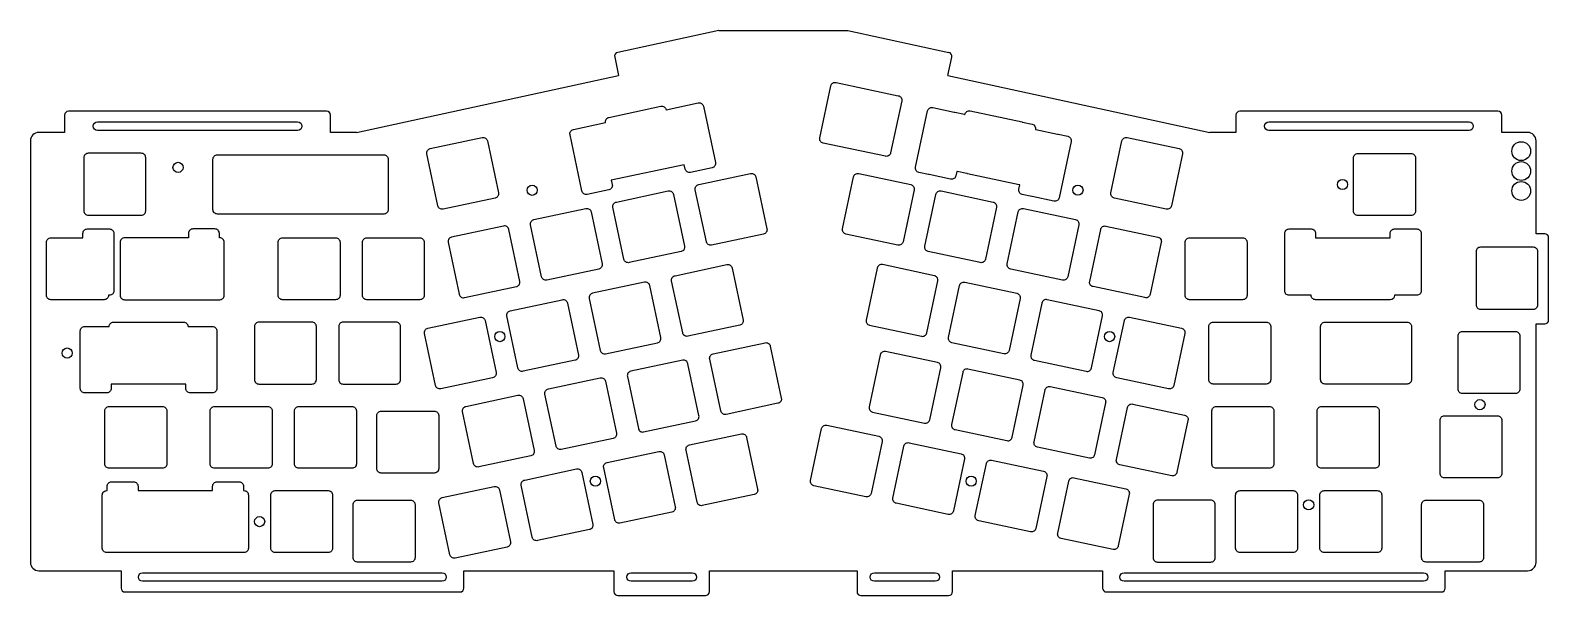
# Model space of a CAD drawing. Header units: millimetres. Extents: x -178 to 165, y -88 to 39.
import ezdxf

# ---------------------------------------------------------------- set-up
doc = ezdxf.new("R2010")
doc.units = ezdxf.units.MM
doc.layers.get('0').update_dxf_attribs({"linetype": 'CONTINUOUS'})

msp = doc.modelspace()

# ---------------------------------------------------------------- linework, layer by layer
for p, q in [((-22.38, 39.33), (-45.22, 34.37)), ((-22.38, 39.33), (6.82, 39.33)), ((6.82, 39.33), (29.65, 34.37)), ((-45.9, 33.3), (-45.01, 29.16)), ((29.44, 29.16), (30.34, 33.3)), ((-104.28, 16.27), (-45.01, 29.16)), ((29.44, 29.16), (88.72, 16.23)), ((-111.06, 21.07), (-169.43, 21.07)), ((153.87, 21.07), (95.5, 21.07)), ((-170.33, 20.17), (-170.33, 16.27)), ((-162.89, 18.66), (-117.6, 18.66)), ((-110.16, 16.27), (-110.16, 20.17)), ((94.6, 20.17), (94.6, 16.27)), ((102.04, 18.66), (147.33, 18.66)), ((154.77, 16.27), (154.77, 20.17)), ((-178.06, 14.37), (-178.06, -80.89)), ((-170.33, 16.27), (-176.16, 16.27)), ((-117.6, 16.72), (-162.89, 16.72)), ((-104.28, 16.27), (-110.16, 16.27)), ((88.72, 16.27), (88.72, 16.23)), ((94.6, 16.27), (88.72, 16.27)), ((147.33, 16.72), (102.04, 16.72)), ((160.59, 16.27), (154.77, 16.27)), ((162.49, -6.64), (162.49, 14.37)), ((164.44, -6.64), (162.49, -6.64)), ((165.34, -26.09), (165.34, -7.54)), ((162.49, -80.89), (162.49, -26.99)), ((162.49, -26.99), (164.44, -26.99)), ((-176.16, -82.79), (-157.52, -82.79)), ((-157.52, -82.79), (-157.52, -86.69)), ((-152.66, -83.24), (-84.95, -83.24)), ((-84.95, -85.18), (-152.66, -85.18)), ((-80, -86.69), (-80, -82.79)), ((-80, -82.79), (-46.07, -82.79)), ((-46.07, -82.79), (-46.07, -87.51)), ((-42.15, -83.24), (-28.39, -83.24)), ((-28.39, -85.18), (-42.15, -85.18)), ((-24.47, -87.51), (-24.47, -82.79)), ((-24.47, -82.79), (8.91, -82.79)), ((8.91, -82.79), (8.91, -87.51)), ((12.83, -83.24), (26.59, -83.24)), ((26.59, -85.18), (12.83, -85.18)), ((30.51, -87.51), (30.51, -82.79)), ((30.51, -82.79), (64.44, -82.79)), ((64.44, -82.79), (64.44, -86.69)), ((69.34, -83.24), (137.05, -83.24)), ((137.05, -85.18), (69.34, -85.18)), ((141.96, -86.69), (141.96, -82.79)), ((141.96, -82.79), (160.59, -82.79)), ((-156.62, -87.59), (-80.9, -87.59)), ((-45.17, -88.41), (-25.37, -88.41)), ((9.81, -88.41), (29.61, -88.41)), ((65.34, -87.59), (141.06, -87.59))]:
    msp.add_line(p, q)
for points in [[(19.01, 23.39), (16.51, 11.65, -0.414214), (15.33, 10.88), (1.26, 13.87, -0.414214), (0.49, 15.06), (2.99, 26.8, -0.414214), (4.17, 27.57), (18.24, 24.58, -0.414214)], [(-25.8, 22.17), (-23.1, 9.46, -0.414214), (-23.87, 8.27), (-28.76, 7.23, -0.414214), (-29.95, 8), (-30.15, 8.98), (-46.66, 5.47), (-46.45, 4.49, -0.414214), (-47.22, 3.31), (-52.11, 2.27, -0.414214), (-53.3, 3.04), (-56, 15.75, -0.414214), (-55.23, 16.94), (-47.96, 18.49, -0.414214), (-47.19, 19.67), (-35.45, 22.17, -0.414214), (-34.26, 21.4), (-26.99, 22.94, -0.414214)], [(22.91, 7.23, -0.414214), (22.14, 8.42), (24.85, 21.13, -0.414214), (26.03, 21.9), (30.92, 20.86, -0.029842), (31.04, 20.83), (33.21, 20.37, -0.024893), (33.3, 20.35), (33.31, 20.36, -0.414214), (34.49, 21.13), (46.23, 18.63, -0.024024), (46.32, 18.61), (48.52, 18.14, -0.41417), (49.29, 16.95, -0.023636), (49.39, 16.94), (54.28, 15.9, -0.029842), (54.39, 15.87), (56.56, 15.41, -0.414214), (57.33, 14.22), (54.63, 1.5, -0.414214), (53.44, 0.73), (48.55, 1.77, -0.029842), (48.44, 1.81), (46.27, 2.27, -0.414214), (45.5, 3.45), (45.7, 4.43, -0.023636), (45.61, 4.45), (33.87, 6.94, -0.024024), (33.78, 6.97), (31.58, 7.43, -0.024893), (31.49, 7.46), (31.28, 6.47, -0.414214), (30.09, 5.7), (25.2, 6.74, -0.029842), (25.08, 6.77)], [(-74.67, 14.34), (-72.18, 2.6, -0.414214), (-72.95, 1.41), (-84.69, -1.08, -0.414214), (-85.87, -0.31), (-88.37, 11.43, -0.414214), (-87.6, 12.61), (-75.86, 15.11, -0.414214)], [(80.04, -0.31, -0.414214), (78.85, -1.08), (67.11, 1.41, -0.414214), (66.34, 2.6), (68.84, 14.34, -0.414214), (70.02, 15.11), (81.76, 12.61, -0.414214), (82.53, 11.43)], [(-165.96, 10.56), (-165.96, -1.44, 0.414214), (-164.96, -2.44), (-152.96, -2.44, 0.414214), (-151.96, -1.44), (-151.96, 10.56, 0.414214), (-152.96, 11.56), (-164.96, 11.56, 0.414214)], [(-98.11, -2.17), (-135.76, -2.17, -0.414214), (-136.76, -1.17), (-136.76, 10.22, -0.414214), (-135.76, 11.22), (-98.11, 11.22, -0.414214), (-97.11, 10.22), (-97.11, -1.17, -0.414214)], [(134.22, 11.51, -0.414214), (135.22, 10.51), (135.22, -1.49, -0.414214), (134.22, -2.49), (122.22, -2.49, -0.414214), (121.22, -1.49), (121.22, 10.51, -0.414214), (122.22, 11.51)], [(-15.15, 7, -0.414214), (-13.96, 6.23), (-11.47, -5.51, -0.414214), (-12.24, -6.69), (-23.98, -9.19, -0.414214), (-25.16, -8.42), (-27.66, 3.32, -0.414214), (-26.89, 4.5)], [(21.05, 4.5, -0.414214), (21.82, 3.32), (19.32, -8.42, -0.414214), (18.14, -9.19), (6.4, -6.69, -0.414214), (5.63, -5.51), (8.13, 6.23, -0.414214), (9.31, 7)], [(-32.6, 2.27), (-30.1, -9.47, -0.414214), (-30.87, -10.66), (-42.61, -13.15, -0.414214), (-43.8, -12.38), (-46.29, -0.64, -0.414214), (-45.52, 0.54), (-33.78, 3.04, -0.414214)], [(25.03, -10.66, -0.414214), (24.26, -9.47), (26.76, 2.27, -0.414214), (27.95, 3.04), (39.68, 0.54, -0.414214), (40.45, -0.64), (37.96, -12.38, -0.414214), (36.77, -13.15)], [(-61.24, -17.11, -0.414214), (-62.43, -16.34), (-64.92, -4.6, -0.414214), (-64.15, -3.42), (-52.42, -0.92, -0.414214), (-51.23, -1.69), (-48.74, -13.43, -0.414214), (-49.51, -14.62)], [(45.39, -1.69, -0.414214), (46.58, -0.92), (58.32, -3.42, -0.414214), (59.09, -4.6), (56.59, -16.34, -0.414214), (55.41, -17.11), (43.67, -14.62, -0.414214), (42.9, -13.43)], [(-166.17, -7.54), (-166.17, -6.54, -0.414214), (-165.17, -5.54), (-160.17, -5.54, -0.414214), (-159.17, -6.54), (-159.17, -19.54, -0.414214), (-160.17, -20.54), (-160.4, -20.54, -0.414214), (-161.4, -21.54), (-173.4, -21.54, -0.414214), (-174.4, -20.54), (-174.4, -8.54, -0.414214), (-173.4, -7.54)], [(-157.73, -8.54), (-157.73, -20.54, 0.414214), (-156.73, -21.54), (-135.21, -21.54, 0.414214), (-134.21, -20.54), (-134.21, -8.54, 0.414214), (-135.21, -7.54), (-135.3, -7.54), (-135.3, -6.54, 0.414214), (-136.3, -5.54), (-141.3, -5.54, 0.414214), (-142.3, -6.54), (-142.3, -7.54), (-156.73, -7.54, 0.414214)], [(-79.88, -21.07), (-68.14, -18.58, 0.414214), (-67.37, -17.39), (-69.86, -5.65, 0.414214), (-71.05, -4.88), (-82.79, -7.38, 0.414214), (-83.56, -8.56), (-81.06, -20.3, 0.414214)], [(77.72, -8.56), (75.23, -20.3, -0.414214), (74.04, -21.07), (62.3, -18.58, -0.414214), (61.53, -17.39), (64.03, -5.65, -0.414214), (65.21, -4.88), (76.95, -7.38, -0.414214)], [(136.51, -19.54, -0.414214), (135.51, -20.54), (130.51, -20.54), (130.51, -20.54, -0.414213), (129.51, -21.54), (112.64, -21.54, -0.414214), (111.64, -20.54), (111.64, -20.54), (106.64, -20.54, -0.414214), (105.64, -19.54), (105.64, -6.54, -0.414214), (106.64, -5.54), (111.64, -5.54, -0.414214), (112.64, -6.54), (112.64, -7.54), (129.51, -7.54), (129.51, -6.54, -0.414214), (130.51, -5.54), (135.51, -5.54, -0.414214), (136.51, -6.54)], [(-121.01, -21.54, -0.414214), (-122.01, -20.54), (-122.01, -8.54, -0.414214), (-121.01, -7.54), (-109.01, -7.54, -0.414214), (-108.01, -8.54), (-108.01, -20.54, -0.414214), (-109.01, -21.54)], [(-101.96, -7.54), (-89.96, -7.54, -0.414214), (-88.96, -8.54), (-88.96, -20.54, -0.414214), (-89.96, -21.54), (-101.96, -21.54, -0.414214), (-102.96, -20.54), (-102.96, -8.54, -0.414214)], [(84.13, -21.54, -0.414214), (83.13, -20.54), (83.13, -8.54, -0.414214), (84.13, -7.54), (96.13, -7.54, -0.414214), (97.13, -8.54), (97.13, -20.54, -0.414214), (96.13, -21.54)], [(162.91, -22.68), (162.91, -10.68, 0.414214), (161.91, -9.68), (149.91, -9.68, 0.414214), (148.91, -10.68), (148.91, -22.68, 0.414214), (149.91, -23.68), (161.91, -23.68, 0.414214)], [(-19.32, -14.38), (-16.83, -26.12, -0.414214), (-17.6, -27.3), (-29.34, -29.8, -0.414214), (-30.52, -29.03), (-33.02, -17.29, -0.414214), (-32.25, -16.11), (-20.51, -13.61, -0.414214)], [(11.75, -27.3), (23.49, -29.8, 0.414214), (24.67, -29.03), (27.17, -17.29, 0.414214), (26.4, -16.11), (14.66, -13.61, 0.414214), (13.48, -14.38), (10.98, -26.12, 0.414214)], [(-51.65, -21.25), (-49.16, -32.99, 0.414214), (-47.97, -33.76), (-36.23, -31.27, 0.414214), (-35.46, -30.08), (-37.96, -18.34, 0.414214), (-39.14, -17.57), (-50.88, -20.07, 0.414214)], [(30.38, -31.27, -0.414214), (29.61, -30.08), (32.11, -18.34, -0.414214), (33.3, -17.57), (45.03, -20.07, -0.414214), (45.8, -21.25), (43.31, -32.99, -0.414214), (42.12, -33.76)], [(-57.78, -21.53, -0.414214), (-56.59, -22.3), (-54.1, -34.04, -0.414214), (-54.87, -35.23), (-66.6, -37.72, -0.414214), (-67.79, -36.95), (-70.28, -25.21, -0.414214), (-69.51, -24.03)], [(50.74, -22.3), (48.25, -34.04, 0.414214), (49.02, -35.23), (60.76, -37.72, 0.414214), (61.94, -36.95), (64.44, -25.21, 0.414214), (63.67, -24.03), (51.93, -21.53, 0.414214)], [(-141.89, -42.59, -0.414214), (-142.89, -41.59), (-142.89, -40.59), (-159.76, -40.59), (-159.76, -41.59, -0.414214), (-160.76, -42.59), (-165.76, -42.59, -0.414214), (-166.76, -41.59), (-166.76, -28.59, -0.414214), (-165.76, -27.59), (-160.26, -27.59), (-160.26, -27.59, -0.414214), (-159.26, -26.59), (-143.39, -26.59, -0.414214), (-142.39, -27.59), (-142.39, -27.59), (-136.89, -27.59, -0.414214), (-135.89, -28.59), (-135.89, -41.59, -0.414214), (-136.89, -42.59)], [(-127.37, -27.59), (-127.37, -39.59, 0.414214), (-126.37, -40.59), (-114.37, -40.59, 0.414214), (-113.37, -39.59), (-113.37, -27.59, 0.414214), (-114.37, -26.59), (-126.37, -26.59, 0.414214)], [(-108.32, -27.59), (-108.32, -39.59, 0.414214), (-107.32, -40.59), (-95.32, -40.59, 0.414214), (-94.32, -39.59), (-94.32, -27.59, 0.414214), (-95.32, -26.59), (-107.32, -26.59, 0.414214)], [(-72.73, -38, -0.414214), (-73.5, -39.19), (-85.24, -41.68, -0.414214), (-86.42, -40.91), (-88.92, -29.17, -0.414214), (-88.15, -27.99), (-76.41, -25.49, -0.414214), (-75.22, -26.26)], [(80.58, -40.91, -0.414214), (79.39, -41.68), (67.65, -39.19, -0.414214), (66.88, -38), (69.38, -26.26, -0.414214), (70.56, -25.49), (82.3, -27.99, -0.414214), (83.07, -29.17)], [(102.48, -39.59, -0.414214), (101.48, -40.59), (89.48, -40.59, -0.414214), (88.48, -39.59), (88.48, -27.59, -0.414214), (89.48, -26.59), (101.48, -26.59, -0.414214), (102.48, -27.59)], [(114.76, -26.59), (133.31, -26.59, -0.414214), (134.31, -27.59), (134.31, -39.59, -0.414214), (133.31, -40.59), (114.76, -40.59, -0.414214), (113.76, -39.59), (113.76, -27.59, -0.414214)], [(157.84, -28.73, -0.414214), (158.84, -29.73), (158.84, -41.73, -0.414214), (157.84, -42.73), (145.84, -42.73, -0.414214), (144.84, -41.73), (144.84, -29.73, -0.414214), (145.84, -28.73)], [(-24.4, -34.94, -0.414214), (-23.63, -33.76), (-11.89, -31.26, -0.414214), (-10.7, -32.03), (-8.21, -43.77, -0.414214), (-8.98, -44.95), (-20.72, -47.45, -0.414214), (-21.9, -46.68)], [(12.45, -46.93), (24.19, -49.43, 0.414214), (25.37, -48.66), (27.87, -36.92, 0.414214), (27.1, -35.74), (15.36, -33.24, 0.414214), (14.18, -34.01), (11.68, -45.75, 0.414214)], [(-43.03, -38.9), (-40.54, -50.64, 0.414214), (-39.35, -51.41), (-27.61, -48.92, 0.414214), (-26.84, -47.73), (-29.34, -35.99, 0.414214), (-30.52, -35.22), (-42.26, -37.72, 0.414214)], [(32.81, -37.97), (30.31, -49.71, 0.414214), (31.08, -50.9), (42.82, -53.39, 0.414214), (44.01, -52.62), (46.5, -40.88, 0.414214), (45.73, -39.7), (34, -37.2, 0.414214)], [(-45.48, -51.69, -0.414214), (-46.25, -52.88), (-57.98, -55.37, -0.414214), (-59.17, -54.6), (-61.66, -42.86, -0.414214), (-60.89, -41.68), (-49.16, -39.18, -0.414214), (-47.97, -39.95)], [(62.64, -56.58, -0.414214), (61.46, -57.35), (49.72, -54.86, -0.414214), (48.95, -53.67), (51.44, -41.93, -0.414214), (52.63, -41.16), (64.37, -43.66, -0.414214), (65.14, -44.84)], [(-76.62, -59.33, -0.414214), (-77.8, -58.56), (-80.3, -46.82, -0.414214), (-79.53, -45.64), (-67.79, -43.14, -0.414214), (-66.6, -43.91), (-64.11, -55.65, -0.414214), (-64.88, -56.84)], [(-147.2, -46.64), (-147.2, -58.64, -0.414214), (-148.2, -59.64), (-160.2, -59.64, -0.414214), (-161.2, -58.64), (-161.2, -46.64, -0.414214), (-160.2, -45.64), (-148.2, -45.64, -0.414214)], [(-136.38, -59.64, -0.414214), (-137.38, -58.64), (-137.38, -46.64, -0.414214), (-136.38, -45.64), (-124.38, -45.64, -0.414214), (-123.38, -46.64), (-123.38, -58.64, -0.414214), (-124.38, -59.64)], [(-105.33, -45.64, -0.414214), (-104.33, -46.64), (-104.33, -58.64, -0.414214), (-105.33, -59.64), (-117.33, -59.64, -0.414214), (-118.33, -58.64), (-118.33, -46.64, -0.414214), (-117.33, -45.64)], [(-98.7, -46.7), (-86.7, -46.7, -0.414214), (-85.7, -47.7), (-85.7, -59.7, -0.414214), (-86.7, -60.7), (-98.7, -60.7, -0.414214), (-99.7, -59.7), (-99.7, -47.7, -0.414214)], [(83, -47.62, -0.414214), (83.77, -48.8), (81.28, -60.54, -0.414214), (80.09, -61.31), (68.35, -58.82, -0.414214), (67.58, -57.63), (70.08, -45.89, -0.414214), (71.26, -45.12)], [(89.18, -46.64, -0.414214), (90.18, -45.64), (102.18, -45.64, -0.414214), (103.18, -46.64), (103.18, -58.64, -0.414214), (102.18, -59.64), (90.18, -59.64, -0.414214), (89.18, -58.64)], [(113.99, -59.64, -0.414214), (112.99, -58.64), (112.99, -46.64, -0.414214), (113.99, -45.64), (125.99, -45.64, -0.414214), (126.99, -46.64), (126.99, -58.64, -0.414214), (125.99, -59.64)], [(154.77, -60.78, -0.414214), (153.77, -61.78), (141.77, -61.78, -0.414214), (140.77, -60.78), (140.77, -48.78, -0.414214), (141.77, -47.78), (153.77, -47.78, -0.414214), (154.77, -48.78)], [(0.9, -50.66, -0.414214), (2.08, -49.89), (13.82, -52.39, -0.414214), (14.59, -53.57), (12.09, -65.31, -0.414214), (10.91, -66.08), (-0.83, -63.58, -0.414214), (-1.6, -62.4)], [(-13.57, -64.38, -0.414214), (-14.34, -65.56), (-26.08, -68.06, -0.414214), (-27.26, -67.29), (-29.76, -55.55, -0.414214), (-28.99, -54.37), (-17.25, -51.87, -0.414214), (-16.06, -52.64)], [(33.22, -57.53), (30.73, -69.27, -0.414214), (29.54, -70.04), (17.8, -67.55, -0.414214), (17.03, -66.36), (19.53, -54.62, -0.414214), (20.72, -53.85), (32.45, -56.35, -0.414214)], [(-48.39, -59.51, -0.414214), (-47.62, -58.33), (-35.88, -55.83, -0.414214), (-34.7, -56.6), (-32.2, -68.34, -0.414214), (-32.97, -69.53), (-44.71, -72.02, -0.414214), (-45.9, -71.25)], [(39.35, -57.81), (51.09, -60.31, -0.414214), (51.86, -61.49), (49.36, -73.23, -0.414214), (48.18, -74), (36.44, -71.51, -0.414214), (35.67, -70.32), (38.16, -58.58, -0.414214)], [(-50.84, -72.3, -0.414214), (-51.61, -73.49), (-63.34, -75.98, -0.414214), (-64.53, -75.21), (-67.02, -63.47, -0.414214), (-66.25, -62.29), (-54.52, -59.79, -0.414214), (-53.33, -60.56)], [(55.07, -75.47, -0.414214), (54.3, -74.28), (56.8, -62.54, -0.414214), (57.98, -61.77), (69.72, -64.27, -0.414214), (70.49, -65.45), (68, -77.19, -0.414214), (66.81, -77.96)], [(-161.79, -65.69, -0.414214), (-160.79, -64.69), (-160.71, -64.69), (-160.71, -63.69, -0.414214), (-159.71, -62.69), (-154.71, -62.69, -0.414214), (-153.71, -63.69), (-153.71, -64.69), (-136.83, -64.69), (-136.83, -63.69, -0.414214), (-135.83, -62.69), (-130.83, -62.69, -0.414214), (-129.83, -63.69), (-129.83, -64.69), (-129.74, -64.69, -0.414214), (-128.74, -65.69), (-128.74, -77.69, -0.414214), (-129.74, -78.69), (-160.79, -78.69, -0.414214), (-161.79, -77.69)], [(-109.69, -77.69, -0.414214), (-110.69, -78.69), (-122.69, -78.69, -0.414214), (-123.69, -77.69), (-123.69, -65.69, -0.414214), (-122.69, -64.69), (-110.69, -64.69, -0.414214), (-109.69, -65.69)], [(-71.96, -64.52), (-69.47, -76.26, -0.414214), (-70.24, -77.45), (-81.98, -79.94, -0.414214), (-83.16, -79.17), (-85.66, -67.43, -0.414214), (-84.89, -66.25), (-73.15, -63.75, -0.414214)], [(108.54, -65.69), (108.54, -77.69, -0.414214), (107.54, -78.69), (95.54, -78.69, -0.414214), (94.54, -77.69), (94.54, -65.69, -0.414214), (95.54, -64.69), (107.54, -64.69, -0.414214)], [(114.59, -78.69, -0.414214), (113.59, -77.69), (113.59, -65.69, -0.414214), (114.59, -64.69), (126.59, -64.69, -0.414214), (127.59, -65.69), (127.59, -77.69, -0.414214), (126.59, -78.69)], [(-104.06, -80.83, -0.414214), (-105.06, -79.83), (-105.06, -67.83, -0.414214), (-104.06, -66.83), (-92.06, -66.83, -0.414214), (-91.06, -67.83), (-91.06, -79.83, -0.414214), (-92.06, -80.83)], [(75.9, -67.83), (75.9, -79.83, 0.414214), (76.9, -80.83), (88.9, -80.83, 0.414214), (89.9, -79.83), (89.9, -67.83, 0.414214), (88.9, -66.83), (76.9, -66.83, 0.414214)], [(136.61, -67.83, -0.414214), (137.61, -66.83), (149.61, -66.83, -0.414214), (150.61, -67.83), (150.61, -79.83, -0.414214), (149.61, -80.83), (137.61, -80.83, -0.414214), (136.61, -79.83)]]:
    msp.add_lwpolyline(points, format="xyb", close=True)
for centre, radius in [((159.14, 12.05), 2.13), ((-144.66, 8.37), 1.15), ((159.14, 7.55), 2.13), ((-64.55, 3.2), 1.15), ((58.88, 3.24), 1.15), ((118.7, 4.51), 1.15), ((159.14, 3.05), 2.13), ((-71.86, -29.87), 1.15), ((66.04, -29.87), 1.15), ((-169.72, -33.59), 1.15), ((149.8, -45.25), 1.15), ((-50.27, -62.56), 1.15), ((34.73, -62.56), 1.15), ((111.06, -67.88), 1.15), ((-126.21, -71.69), 1.15)]:
    msp.add_circle(centre, radius)
for points in [[(-45.22, 34.37), (-45.7, 34.26), (-46.01, 33.78), (-45.9, 33.3)], [(30.34, 33.3), (30.45, 33.78), (30.14, 34.26), (29.65, 34.37)], [(-169.43, 21.07), (-169.93, 21.07), (-170.33, 20.67), (-170.33, 20.17)], [(-110.16, 20.17), (-110.16, 20.67), (-110.57, 21.07), (-111.06, 21.07)], [(95.5, 21.07), (95, 21.07), (94.6, 20.67), (94.6, 20.17)], [(154.77, 20.17), (154.77, 20.67), (154.36, 21.07), (153.87, 21.07)], [(-163.86, 17.69), (-163.86, 18.23), (-163.43, 18.66), (-162.89, 18.66)], [(-162.89, 16.72), (-163.43, 16.72), (-163.86, 17.15), (-163.86, 17.69)], [(-117.6, 18.66), (-117.07, 18.66), (-116.63, 18.23), (-116.63, 17.69)], [(-116.63, 17.69), (-116.63, 17.15), (-117.07, 16.72), (-117.6, 16.72)], [(101.07, 17.69), (101.07, 18.23), (101.5, 18.66), (102.04, 18.66)], [(102.04, 16.72), (101.5, 16.72), (101.07, 17.15), (101.07, 17.69)], [(147.33, 18.66), (147.86, 18.66), (148.3, 18.23), (148.3, 17.69)], [(148.3, 17.69), (148.3, 17.15), (147.86, 16.72), (147.33, 16.72)], [(-176.16, 16.27), (-177.2, 16.27), (-178.06, 15.42), (-178.06, 14.37)], [(162.49, 14.37), (162.49, 15.42), (161.64, 16.27), (160.59, 16.27)], [(165.34, -7.54), (165.34, -7.04), (164.93, -6.64), (164.44, -6.64)], [(164.44, -26.99), (164.93, -26.99), (165.34, -26.58), (165.34, -26.09)], [(-178.06, -80.89), (-178.06, -81.93), (-177.2, -82.79), (-176.16, -82.79)], [(160.59, -82.79), (161.64, -82.79), (162.49, -81.93), (162.49, -80.89)], [(-153.63, -84.21), (-153.63, -83.67), (-153.2, -83.24), (-152.66, -83.24)], [(-152.66, -85.18), (-153.2, -85.18), (-153.63, -84.74), (-153.63, -84.21)], [(-84.95, -83.24), (-84.41, -83.24), (-83.98, -83.67), (-83.98, -84.21)], [(-83.98, -84.21), (-83.98, -84.74), (-84.41, -85.18), (-84.95, -85.18)], [(-43.12, -84.21), (-43.12, -83.67), (-42.69, -83.24), (-42.15, -83.24)], [(-42.15, -85.18), (-42.69, -85.18), (-43.12, -84.74), (-43.12, -84.21)], [(-28.39, -83.24), (-27.86, -83.24), (-27.42, -83.67), (-27.42, -84.21)], [(-27.42, -84.21), (-27.42, -84.74), (-27.86, -85.18), (-28.39, -85.18)], [(11.86, -84.21), (11.86, -83.67), (12.29, -83.24), (12.83, -83.24)], [(12.83, -85.18), (12.29, -85.18), (11.86, -84.74), (11.86, -84.21)], [(26.59, -83.24), (27.12, -83.24), (27.56, -83.67), (27.56, -84.21)], [(27.56, -84.21), (27.56, -84.74), (27.12, -85.18), (26.59, -85.18)], [(68.37, -84.21), (68.37, -83.67), (68.81, -83.24), (69.34, -83.24)], [(69.34, -85.18), (68.81, -85.18), (68.37, -84.74), (68.37, -84.21)], [(137.05, -83.24), (137.59, -83.24), (138.02, -83.67), (138.02, -84.21)], [(138.02, -84.21), (138.02, -84.74), (137.59, -85.18), (137.05, -85.18)], [(-157.52, -86.69), (-157.52, -87.19), (-157.12, -87.59), (-156.62, -87.59)], [(-80.9, -87.59), (-80.41, -87.59), (-80, -87.19), (-80, -86.69)], [(-46.07, -87.51), (-46.07, -88.01), (-45.67, -88.41), (-45.17, -88.41)], [(-25.37, -88.41), (-24.88, -88.41), (-24.47, -88.01), (-24.47, -87.51)], [(8.91, -87.51), (8.91, -88.01), (9.31, -88.41), (9.81, -88.41)], [(29.61, -88.41), (30.1, -88.41), (30.51, -88.01), (30.51, -87.51)], [(64.44, -86.69), (64.44, -87.19), (64.84, -87.59), (65.34, -87.59)], [(141.06, -87.59), (141.55, -87.59), (141.96, -87.19), (141.96, -86.69)]]:
    msp.add_open_spline(points, degree=3)
for points, knots in [([(157.01, 12.05), (157.01, 13.23), (157.96, 14.18), (160.31, 14.18), (161.26, 13.23), (161.26, 12.05)], [0, 0, 0, 0, 1, 1, 2, 2, 2, 2]), ([(161.26, 12.05), (161.26, 10.88), (160.31, 9.92), (157.96, 9.92), (157.01, 10.88), (157.01, 12.05)], [2, 2, 2, 2, 3, 3, 4, 4, 4, 4])]:
    msp.add_open_spline(points, degree=3, knots=knots)

doc.saveas('drawing.dxf')
